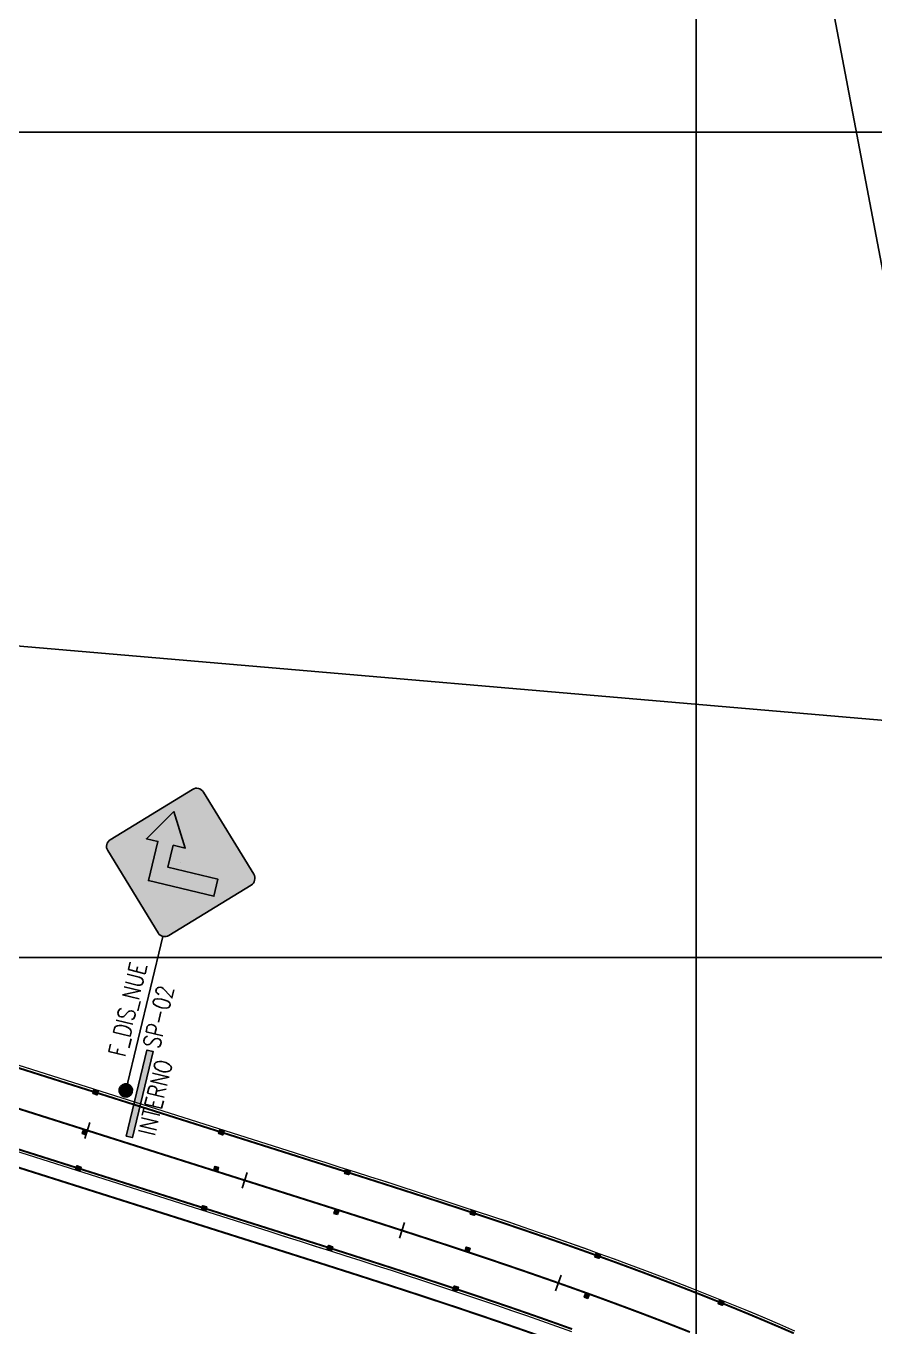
# Model space of a CAD drawing. Header units: metres. Extents: x 5050567 to 5051779, y 2427177 to 2427777.
# Drawn here: x 5051059.4 to 5051110.8, y 2427377.6 to 2427456.4 of the extents above; entities that cross this region are included whole.
import ezdxf
from ezdxf import colors
from ezdxf.entities.mleader import LeaderData, LeaderLine
from ezdxf.enums import TextEntityAlignment as Align
from ezdxf.math import Vec2, Vec3

# ---------------------------------------------------------------- set-up
doc = ezdxf.new("R2010")
doc.units = ezdxf.units.M
for name, color, linetype in [('C-ROAD-EJE PROYECTADO', 1, 'Continuous'), ('CVD-ALI-STA-MIN-CD', 7, 'Continuous'), ('Defensa metálica', 7, 'Continuous'), ('GEN-COORD-PAR', 8, 'Continuous'), ('Sen_Vert_Preventivas', 7, 'Continuous'), ('TACHAS', 7, 'Continuous')]:
    doc.layers.add(name, color=color, linetype=linetype)
doc.layers.add('SEN_BASE_DEM', color=7, linetype='Continuous', lineweight=13, true_color=0xffffff)
doc.styles.get("Standard").update_dxf_attribs({"font": 'simplex.shx'})
doc.styles.add('TEXTO_ACCION_FASE', font='romans.shx', dxfattribs={"width": 0.8})
doc.linetypes.add('FENCELINE2', pattern='A,0.25,-0.1,[132,ltypeshp.shx,S=0.1,R=0,X=-0.1,Y=0],-0.1,1', length=1.45)

# ---------------------------------------------------------------- blocks, each defined once
blk = doc.blocks.new('th-')
at = {"layer": 'TACHAS', "true_color": 0xffffff}
h = blk.add_hatch(color=7, dxfattribs=at)
h.dxf.hatch_style = 1
h.paths.add_polyline_path([(0, -0.118), (-0.236, -0.118), (-0.236, 0.118), (0, 0.118)])
at = {"layer": 'TACHAS'}
for points in [[(-0.005, 0.112), (-0.076, 0.102), (-0.076, 0.015), (-0.074, 0.013), (-0.005, 0.004)], [(-0.005, -0.002), (-0.076, 0.008), (-0.076, -0.081), (-0.005, -0.11)]]:
    blk.add_hatch(color=1, dxfattribs=at).paths.add_polyline_path(points)
at = {"layer": 'TACHAS', "color": 7, "lineweight": 0, "ltscale": 10}
blk.add_line((-0.076, 0.015), (-0.074, 0.013), dxfattribs=at)
at = {"layer": 'TACHAS', "color": 18, "lineweight": 30, "true_color": 0x000000}
blk.add_lwpolyline([(0, -0.118), (-0.236, -0.118), (-0.236, 0.118), (0, 0.118)], close=True, dxfattribs=at)
at = {"layer": 'TACHAS', "color": 18, "lineweight": 5, "true_color": 0x000000, "const_width": 0.0004}
for points in [[(-0.236, -0.118), (0, -0.118), (0, 0.118), (-0.236, 0.118)], [(-0.082, 0.107), (-0.154, 0.107), (-0.154, -0.085), (-0.082, -0.085)], [(-0.076, -0.081), (-0.005, -0.11), (-0.005, -0.002), (-0.076, 0.008)]]:
    blk.add_lwpolyline(points, close=True, dxfattribs=at)
at = {"layer": 'TACHAS', "color": 18, "lineweight": 5, "true_color": 0x000000}
for points, const_width in [([(-0.236, 0.118), (-0.154, 0.107)], 0.0004), ([(-0.231, 0.112), (-0.231, 0.004)], 0.000182), ([(-0.16, 0.102), (-0.16, 0.004), (-0.231, 0.004)], 0.0004), ([(0, 0.118), (-0.082, 0.107)], 0.0004), ([(-0.005, 0.004), (-0.005, 0.112), (-0.076, 0.102), (-0.076, 0.013), (-0.005, 0.004)], 0.0004), ([(-0.231, -0.11), (-0.231, -0.002), (-0.16, -0.002), (-0.16, -0.081)], 0.0004), ([(-0.231, -0.11), (-0.16, -0.081)], 0.0004), ([(0, -0.118), (-0.082, -0.085)], 0.0004)]:
    blk.add_lwpolyline(points, dxfattribs=dict(at, const_width=const_width))
for points in [[(-0.231, 0.112, 0.0004, 0.0004, 0), (-0.16, 0.102, 0.000182, 0.000182, 0)], [(-0.236, -0.118, 0.0004, 0.0004, 0), (-0.154, -0.085, 0.000182, 0.000182, 0)]]:
    blk.add_lwpolyline(points, format="xyseb", dxfattribs=at)
blk = doc.blocks.new('THA')
at = {"layer": 'TACHAS'}
h = blk.add_hatch(color=50, dxfattribs=at)
h.paths.add_polyline_path([(-0.118, 0.107), (-0.118, -0.129), (0.118, -0.129), (0.118, 0.107), (0.036, 0.096), (0.036, -0.096), (-0.036, -0.096), (-0.036, 0.096)])
h.paths.add_polyline_path([(-0.042, 0.091), (-0.042, -0.007), (-0.113, -0.007), (-0.113, 0.101)], flags=16)
h.paths.add_polyline_path([(0.042, 0.091), (0.113, 0.101), (0.113, -0.007), (0.042, 0.002)], flags=16)
h.paths.add_polyline_path([(-0.042, -0.013), (-0.042, -0.092), (-0.113, -0.121), (-0.113, -0.013)], flags=16)
h.paths.add_polyline_path([(0.042, -0.003), (0.113, -0.013), (0.113, -0.121), (0.042, -0.092)], flags=16)
for color, points in [(50, [(0.036, 0.096), (0.118, 0.107), (-0.118, 0.107), (-0.036, 0.096)]), (40, [(-0.113, -0.007), (-0.042, -0.007), (-0.042, 0.091), (-0.113, 0.101)]), (40, [(0.042, 0.091), (0.042, 0.004), (0.044, 0.002), (0.113, -0.007), (0.113, 0.101)]), (40, [(-0.042, -0.013), (-0.113, -0.013), (-0.113, -0.121), (-0.042, -0.092)]), (40, [(0.042, -0.003), (0.042, -0.092), (0.113, -0.121), (0.113, -0.013)])]:
    blk.add_hatch(color=color, dxfattribs=at).paths.add_polyline_path(points)
blk.add_hatch(color=50, dxfattribs=at).paths.add_polyline_path([(-0.036, 0.096), (-0.036, -0.096), (0.036, -0.096), (0.036, 0.096)], flags=17)
at = {"layer": 'TACHAS', "color": 7, "lineweight": 0, "ltscale": 10}
blk.add_line((0.042, 0.004), (0.044, 0.002), dxfattribs=at)
at = {"layer": 'TACHAS', "color": 7, "true_color": 0xffffff}
blk.add_lwpolyline([(0.118, -0.129), (-0.118, -0.129), (-0.118, 0.107), (0.118, 0.107)], close=True, dxfattribs=at)
at = {"layer": 'TACHAS', "color": 18, "lineweight": 0, "true_color": 0x000000, "const_width": 0.0004}
for points in [[(-0.118, -0.129), (0.118, -0.129), (0.118, 0.107), (-0.118, 0.107)], [(0.036, 0.096), (-0.036, 0.096), (-0.036, -0.096), (0.036, -0.096)], [(0.042, -0.092), (0.113, -0.121), (0.113, -0.013), (0.042, -0.003)]]:
    blk.add_lwpolyline(points, close=True, dxfattribs=at)
for points in [[(-0.118, 0.107), (-0.036, 0.096)], [(-0.042, 0.091), (-0.042, -0.007), (-0.113, -0.007)], [(0.118, 0.107), (0.036, 0.096)], [(0.113, -0.007), (0.113, 0.101), (0.042, 0.091), (0.042, 0.002), (0.113, -0.007)], [(-0.118, -0.129), (-0.036, -0.096)], [(-0.113, -0.121), (-0.113, -0.013), (-0.042, -0.013), (-0.042, -0.092)], [(-0.113, -0.121), (-0.042, -0.092)], [(0.118, -0.129), (0.036, -0.096)]]:
    blk.add_lwpolyline(points, dxfattribs=at)
at = {"layer": 'TACHAS', "color": 18, "lineweight": 0, "true_color": 0x000000}
blk.add_lwpolyline([(-0.113, 0.101, 0.0004, 0.0004, 0), (-0.042, 0.091, 0.000182, 0.000182, 0)], format="xyseb", dxfattribs=at)
blk = doc.blocks.new('*U84')
h = blk.add_hatch(color=40)
edge = h.paths.add_edge_path()
edge.add_line((18.186, -5.586), (23.348, -0.424))
edge.add_arc((22.924, 0), 0.6, 315, 405)
edge.add_line((23.348, 0.424), (18.186, 5.586))
edge.add_arc((17.762, 5.162), 0.6, 45, 135)
edge.add_line((17.338, 5.586), (12.176, 0.424))
edge.add_arc((12.6, 0), 0.6, 135, 225)
edge.add_line((12.176, -0.424), (17.338, -5.586))
edge.add_arc((17.762, -5.162), 0.6, 225, 315)
at = {"true_color": 0x000000}
h = blk.add_hatch(color=18, dxfattribs=at)
edge = h.paths.add_edge_path()
edge.add_line((18.08, -5.48), (23.242, -0.318))
edge.add_arc((22.924, 0), 0.45, 315, 405)
edge.add_line((23.242, 0.318), (18.08, 5.48))
edge.add_arc((17.762, 5.162), 0.45, 45, 135)
edge.add_line((17.444, 5.48), (12.282, 0.318))
edge.add_arc((12.6, 0), 0.45, 135, 225)
edge.add_line((12.282, -0.318), (17.444, -5.48))
edge.add_arc((17.762, -5.162), 0.45, 225, 315)
edge = h.paths.add_edge_path(flags=16)
edge.add_line((17.974, -5.374), (23.136, -0.212))
edge.add_arc((22.924, 0), 0.3, 315, 405)
edge.add_line((23.136, 0.212), (17.974, 5.374))
edge.add_arc((17.762, 5.162), 0.3, 45, 135)
edge.add_line((17.55, 5.374), (12.388, 0.212))
edge.add_arc((12.6, 0), 0.3, 135, 225)
edge.add_line((12.388, -0.212), (17.55, -5.374))
edge.add_arc((17.762, -5.162), 0.3, 225, 315)
blk.add_hatch(color=18, dxfattribs=at).paths.add_polyline_path([(21.391, 1.409), (18.899, 2.944), (18.899, 2.054), (15.856, 2.054), (15.856, -3.041), (17.181, -3.041), (17.181, 0.854), (18.899, 0.854), (18.899, -0.08)])
h = blk.add_hatch(color=250)
edge = h.paths.add_edge_path()
edge.add_ellipse((0, 0), major_axis=(-0.358, 0.358), ratio=1, start_angle=225, end_angle=225)
blk.add_hatch(color=250).paths.add_polyline_path([(3.351, -0.833), (-3.351, -0.833), (-3.351, -1.326), (3.351, -1.326)])
at = {"color": 18, "true_color": 0x000000}
blk.add_line((17.762, 0), (17.762, 0), dxfattribs=at)
at = {"color": 18, "linetype": 'Continuous', "lineweight": -3, "true_color": 0x000000}
blk.add_lwpolyline([(17.338, -5.586, 0.414214), (18.186, -5.586), (23.348, -0.424, 0.414214), (23.348, 0.424), (18.186, 5.586, 0.414214), (17.338, 5.586), (12.176, 0.424, 0.414214), (12.176, -0.424)], format="xyb", close=True, dxfattribs=at)
at = {"color": 18, "true_color": 0x000000}
blk.add_lwpolyline([(21.391, 1.409), (18.899, 2.944), (18.899, 2.054), (15.856, 2.054), (15.856, -3.041), (17.181, -3.041), (17.181, 0.854), (18.899, 0.854), (18.899, -0.08)], close=True, dxfattribs=at)
at = {"color": 250}
blk.add_lwpolyline([(-3.351, -0.833), (-3.351, -1.326), (3.351, -1.326), (3.351, -0.833)], close=True, dxfattribs=at)
blk.add_lwpolyline([(0, 0), (12, 0)], dxfattribs=at)
blk.add_ellipse((0, 0), major_axis=(-0.358, 0.358), ratio=1, start_param=3.926991, end_param=10.210176, dxfattribs=at)
at = {"style": 'TEXTO_ACCION_FASE', "width": 0.8}
blk.add_text('SP-02', height=1.3, dxfattribs=at).set_placement((6, -1.1), align=Align.MIDDLE_CENTER)
for tag, p in [('FASE_ACCION', (6, 1.3)), ('INTERNO', (0, -2.3))]:
    blk.add_attdef(tag, text='', height=1.3, dxfattribs=at).set_placement(p, align=Align.MIDDLE_CENTER)
blk = doc.blocks.new('AeccTickLine')
blk.add_line((0, -0.5), (0, 0.5))

msp = doc.modelspace()

# ---------------------------------------------------------------- linework, layer by layer
at = {"layer": 'C-ROAD-EJE PROYECTADO', "color": 30, "linetype": 'Continuous', "lineweight": -3, "const_width": 0.05, "flags": 128}
for points in [[(5051057.64, 2427393.886), (5051075.674, 2427388.173), (5051076.596, 2427387.881), (5051077.52, 2427387.588), (5051078.443, 2427387.295), (5051079.367, 2427387.001), (5051080.291, 2427386.707), (5051081.215, 2427386.411), (5051082.14, 2427386.114), (5051083.064, 2427385.815), (5051083.988, 2427385.516), (5051084.913, 2427385.214), (5051085.837, 2427384.91), (5051086.761, 2427384.604), (5051087.685, 2427384.296), (5051088.608, 2427383.986), (5051089.531, 2427383.672), (5051090.454, 2427383.356), (5051091.376, 2427383.037), (5051092.297, 2427382.715), (5051093.218, 2427382.39), (5051094.138, 2427382.06), (5051095.058, 2427381.727), (5051095.976, 2427381.391), (5051096.893, 2427381.05), (5051097.809, 2427380.705), (5051098.725, 2427380.355), (5051099.638, 2427380.001), (5051100.551, 2427379.642), (5051101.462, 2427379.278), (5051102.372, 2427378.909), (5051103.279, 2427378.535), (5051104.186, 2427378.155), (5051105.09, 2427377.77), (5051105.991, 2427377.38)], [(5051056.13, 2427389.12), (5051074.164, 2427383.407), (5051075.086, 2427383.115), (5051076.008, 2427382.822), (5051076.929, 2427382.53), (5051077.85, 2427382.237), (5051078.77, 2427381.944), (5051079.689, 2427381.65), (5051080.607, 2427381.355), (5051081.525, 2427381.058), (5051082.441, 2427380.761), (5051083.357, 2427380.462), (5051084.271, 2427380.162), (5051085.185, 2427379.859), (5051086.097, 2427379.555), (5051087.008, 2427379.249), (5051087.918, 2427378.94), (5051088.826, 2427378.629), (5051089.733, 2427378.315), (5051090.639, 2427377.998), (5051091.543, 2427377.679), (5051092.445, 2427377.356)]]:
    msp.add_lwpolyline(points, dxfattribs=at)
at = {"layer": 'Defensa metálica', "color": 6, "linetype": 'FENCELINE2', "const_width": 0.12, "flags": 128}
msp.add_lwpolyline([(5051028.52, 2427421.492), (5051033.336, 2427409.282, 0.225795), (5051055.858, 2427388.262), (5051073.892, 2427382.549), (5051074.814, 2427382.257), (5051075.736, 2427381.965), (5051076.657, 2427381.672), (5051077.577, 2427381.38), (5051078.496, 2427381.086), (5051079.414, 2427380.793), (5051080.331, 2427380.498), (5051081.247, 2427380.202), (5051082.163, 2427379.905), (5051083.077, 2427379.607), (5051083.989, 2427379.307), (5051084.901, 2427379.005), (5051085.811, 2427378.702), (5051086.72, 2427378.396), (5051087.627, 2427378.088), (5051088.533, 2427377.778), (5051089.438, 2427377.465), (5051090.34, 2427377.149), (5051091.241, 2427376.831), (5051092.14, 2427376.509), (5051093.037, 2427376.184), (5051093.933, 2427375.856), (5051094.826, 2427375.524), (5051095.717, 2427375.188), (5051096.606, 2427374.849), (5051097.493, 2427374.505), (5051098.377, 2427374.157), (5051099.259, 2427373.805), (5051100.139, 2427373.448), (5051101.015, 2427373.087), (5051101.889, 2427372.721), (5051102.761, 2427372.349), (5051103.632, 2427371.972), (5051104.5, 2427371.591), (5051105.368, 2427371.204), (5051106.234, 2427370.812), (5051107.098, 2427370.416), (5051107.961, 2427370.015), (5051108.823, 2427369.61), (5051109.684, 2427369.201), (5051110.543, 2427368.788), (5051111.402, 2427368.371), (5051112.259, 2427367.951), (5051113.115, 2427367.527), (5051113.971, 2427367.1), (5051114.826, 2427366.67), (5051115.68, 2427366.236), (5051116.533, 2427365.8), (5051117.386, 2427365.362), (5051118.238, 2427364.921), (5051119.09, 2427364.477), (5051119.941, 2427364.032), (5051120.792, 2427363.585), (5051121.643, 2427363.136), (5051122.494, 2427362.685), (5051123.344, 2427362.233), (5051124.195, 2427361.779), (5051125.046, 2427361.324), (5051125.897, 2427360.869), (5051126.749, 2427360.412), (5051127.601, 2427359.955), (5051128.453, 2427359.498), (5051175.064, 2427334.474), (5051187.886, 2427326.561), (5051187.948, 2427326.53), (5051187.966, 2427326.521)], format="xyb", dxfattribs=at)
at = {"layer": 'GEN-COORD-PAR', "linetype": 'Continuous'}
for p, q in [((5051100, 2427330.121), (5051100, 2427505.973)), ((5050842.796, 2427450), (5051290.481, 2427450)), ((5051109.713, 2427450), (5051220.902, 2427450)), ((5050829.893, 2427400), (5051277.577, 2427400))]:
    msp.add_line(p, q, dxfattribs=at)
msp.add_lwpolyline([(5051081.779, 2427596.864), (5051507.627, 2427677.862), (5051539.443, 2427510.587), (5051113.595, 2427429.59)], close=True, dxfattribs=at)
at = {"layer": 'SEN_BASE_DEM', "const_width": 0.12, "flags": 128}
msp.add_lwpolyline([(5051105.931, 2427377.243), (5051105.03, 2427377.633), (5051104.127, 2427378.017), (5051103.222, 2427378.397), (5051102.315, 2427378.771), (5051101.406, 2427379.139), (5051100.496, 2427379.503), (5051099.584, 2427379.861), (5051098.671, 2427380.215), (5051097.756, 2427380.564), (5051096.841, 2427380.909), (5051095.924, 2427381.25), (5051095.006, 2427381.587), (5051094.087, 2427381.919), (5051093.168, 2427382.248), (5051092.248, 2427382.574), (5051091.327, 2427382.896), (5051090.405, 2427383.215), (5051089.483, 2427383.531), (5051088.56, 2427383.844), (5051087.637, 2427384.154), (5051086.714, 2427384.462), (5051085.79, 2427384.768), (5051084.866, 2427385.071), (5051083.942, 2427385.373), (5051083.018, 2427385.673), (5051082.094, 2427385.971), (5051081.169, 2427386.268), (5051080.245, 2427386.564), (5051079.321, 2427386.858), (5051078.398, 2427387.152), (5051077.474, 2427387.445), (5051076.551, 2427387.738), (5051075.628, 2427388.03), (5051057.594, 2427393.743, -0.148983)], format="xyb", dxfattribs=at)
at = {"layer": 'SEN_BASE_DEM'}
msp.add_lwpolyline([(5051105.991, 2427377.38), (5051105.09, 2427377.77), (5051104.186, 2427378.155), (5051103.279, 2427378.535), (5051102.372, 2427378.909), (5051101.462, 2427379.278), (5051100.551, 2427379.642), (5051099.638, 2427380.001), (5051098.725, 2427380.355), (5051097.809, 2427380.705), (5051096.893, 2427381.05), (5051095.976, 2427381.391), (5051095.058, 2427381.727), (5051094.138, 2427382.06), (5051093.218, 2427382.39), (5051092.297, 2427382.715), (5051091.376, 2427383.037), (5051090.454, 2427383.356), (5051089.531, 2427383.672), (5051088.608, 2427383.986), (5051087.685, 2427384.296), (5051086.761, 2427384.604), (5051085.837, 2427384.91), (5051084.913, 2427385.214), (5051083.988, 2427385.516), (5051083.064, 2427385.815), (5051082.14, 2427386.114), (5051081.215, 2427386.411), (5051080.291, 2427386.707), (5051079.367, 2427387.001), (5051078.443, 2427387.295), (5051077.52, 2427387.588), (5051076.596, 2427387.881), (5051075.674, 2427388.173), (5051057.64, 2427393.886, -0.225795)], format="xyb", dxfattribs=at)
at = {"layer": 'SEN_BASE_DEM', "color": 40, "linetype": 'Continuous', "const_width": 0.12, "flags": 128}
msp.add_lwpolyline([(5051056.885, 2427391.503), (5051074.919, 2427385.79), (5051075.841, 2427385.498), (5051076.764, 2427385.205), (5051077.686, 2427384.913), (5051078.608, 2427384.619), (5051079.53, 2427384.325), (5051080.452, 2427384.03), (5051081.373, 2427383.734), (5051082.294, 2427383.437), (5051083.215, 2427383.138), (5051084.135, 2427382.838), (5051085.054, 2427382.536), (5051085.973, 2427382.232), (5051086.891, 2427381.926), (5051087.808, 2427381.617), (5051088.725, 2427381.306), (5051089.64, 2427380.993), (5051090.555, 2427380.676), (5051091.468, 2427380.357), (5051092.38, 2427380.034), (5051093.292, 2427379.708), (5051094.202, 2427379.379), (5051095.11, 2427379.045), (5051096.017, 2427378.708), (5051096.923, 2427378.367), (5051097.827, 2427378.022), (5051098.729, 2427377.672), (5051099.63, 2427377.318)], dxfattribs=at)
at = {"layer": 'SEN_BASE_DEM', "const_width": 0.12, "flags": 128}
msp.add_lwpolyline([(5051056.175, 2427389.263), (5051074.209, 2427383.55), (5051075.131, 2427383.258), (5051076.053, 2427382.965), (5051076.974, 2427382.673), (5051077.895, 2427382.38), (5051078.815, 2427382.087), (5051079.734, 2427381.792), (5051080.653, 2427381.497), (5051081.571, 2427381.201), (5051082.488, 2427380.904), (5051083.403, 2427380.605), (5051084.318, 2427380.304), (5051085.232, 2427380.002), (5051086.145, 2427379.697), (5051087.056, 2427379.391), (5051087.966, 2427379.082), (5051088.875, 2427378.771), (5051089.783, 2427378.457), (5051090.689, 2427378.14), (5051091.593, 2427377.82), (5051092.496, 2427377.497)], dxfattribs=at)
at = {"layer": 'SEN_BASE_DEM'}
msp.add_lwpolyline([(5051056.13, 2427389.12), (5051074.164, 2427383.407), (5051075.086, 2427383.115), (5051076.008, 2427382.822), (5051076.929, 2427382.53), (5051077.85, 2427382.237), (5051078.77, 2427381.944), (5051079.689, 2427381.65), (5051080.607, 2427381.355), (5051081.525, 2427381.058), (5051082.441, 2427380.761), (5051083.357, 2427380.462), (5051084.271, 2427380.162), (5051085.185, 2427379.859), (5051086.097, 2427379.555), (5051087.008, 2427379.249), (5051087.918, 2427378.94), (5051088.826, 2427378.629), (5051089.733, 2427378.315), (5051090.639, 2427377.998), (5051091.543, 2427377.679), (5051092.445, 2427377.356)], dxfattribs=at)

# ---------------------------------------------------------------- block references
at = {"layer": 'CVD-ALI-STA-MIN-CD', "color": 7, "linetype": 'Continuous', "lineweight": -3}
for p, rotation in [((5051063.115, 2427389.529), 342.4225853085659), ((5051072.649, 2427386.509), 342.4225853085659), ((5051082.177, 2427383.475), 342.0790853837127), ((5051091.656, 2427380.29), 340.5855770079252)]:
    msp.add_blockref('AeccTickLine', p, dxfattribs=dict(at, rotation=rotation))
at = {"layer": 'SEN_BASE_DEM'}
for name, p, rotation in [('th-', (5051063.5, 2427391.873), 162.4225853085659), ('THA', (5051062.955, 2427389.423), 342.4225853107623), ('th-', (5051071.126, 2427389.457), 162.4225853085659), ('th-', (5051062.683, 2427387.203), 342.4225853107623), ('THA', (5051070.924, 2427387.213), 342.4225853107623), ('th-', (5051078.752, 2427387.04), 162.3542285215359), ('th-', (5051070.309, 2427384.787), 342.4225853107623), ('THA', (5051078.207, 2427384.589), 342.3542301215622), ('th-', (5051086.364, 2427384.578), 161.6891636228156), ('th-', (5051077.935, 2427382.371), 342.3874865729179), ('THA', (5051086.159, 2427382.328), 341.5561563304852), ('th-', (5051093.929, 2427381.976), 160.3146969867303), ('th-', (5051085.551, 2427379.92), 341.8111019630317), ('THA', (5051093.381, 2427379.516), 340.0930182950036), ('th-', (5051101.408, 2427379.138), 157.9204670310238)]:
    msp.add_blockref(name, p, dxfattribs=dict(at, rotation=rotation))
at = {"layer": 'Sen_Vert_Preventivas', "xscale": 0.8, "yscale": 0.8, "zscale": 0.8, "rotation": 76.46268989907315}
msp.add_blockref('*U84', (5051065.447, 2427391.95), dxfattribs=at).add_auto_attribs({'INTERNO': 'INTERNO', 'FASE_ACCION': 'F_DIS_NUE'})

# ---------------------------------------------------------------- leaders
at = {"layer": 'GEN-COORD-PAR', "color": 7}
ml = msp.add_multileader_mtext('Standard', dxfattribs=at)
ml.set_content('Defensa Metálica', color=7)
ml.set_leader_properties()
ml.build(insert=Vec2(0, 0))
ml.multileader.update_dxf_attribs({"text_right_attachment_type": 6, "dogleg_length": 0.36})
ctx = ml.context
ctx.base_point, ctx.plane_origin = Vec3(5051113.881, 2427414.173), Vec3(5051028.52, 2427421.492)
ctx.right_attachment = 6
notes = []
notes.append((ctx, [(0, (1, 1, 0), (5051113.521, 2427414.173), (1, 0), 0.36, [(0, [(5051028.52, 2427421.492)], 0, [])]), (1, (1, 1, 0), (5051168.526, 2427411.373), (-1, 0), 0.36, [(1, [(5051187.966, 2427326.521)], 0, [])])]))
ctx.mtext.insert, ctx.mtext.flow_direction = Vec3(5051115.881, 2427416.173), 5
for ctx, leaders in notes:
    for number, flags, end, landing, length, lines in leaders:
        leader = LeaderData()
        leader.index, (leader.has_last_leader_line, leader.has_dogleg_vector, leader.attachment_direction) = number, flags
        leader.last_leader_point, leader.dogleg_vector, leader.dogleg_length = Vec3(end), Vec3(landing), length
        for number, points, colour, breaks in lines:
            line = LeaderLine()
            line.index, line.vertices, line.color, line.breaks = number, Vec3.list(points), colors.encode_raw_color(colour), breaks
            leader.lines.append(line)
        ctx.leaders.append(leader)

doc.saveas('drawing.dxf')
